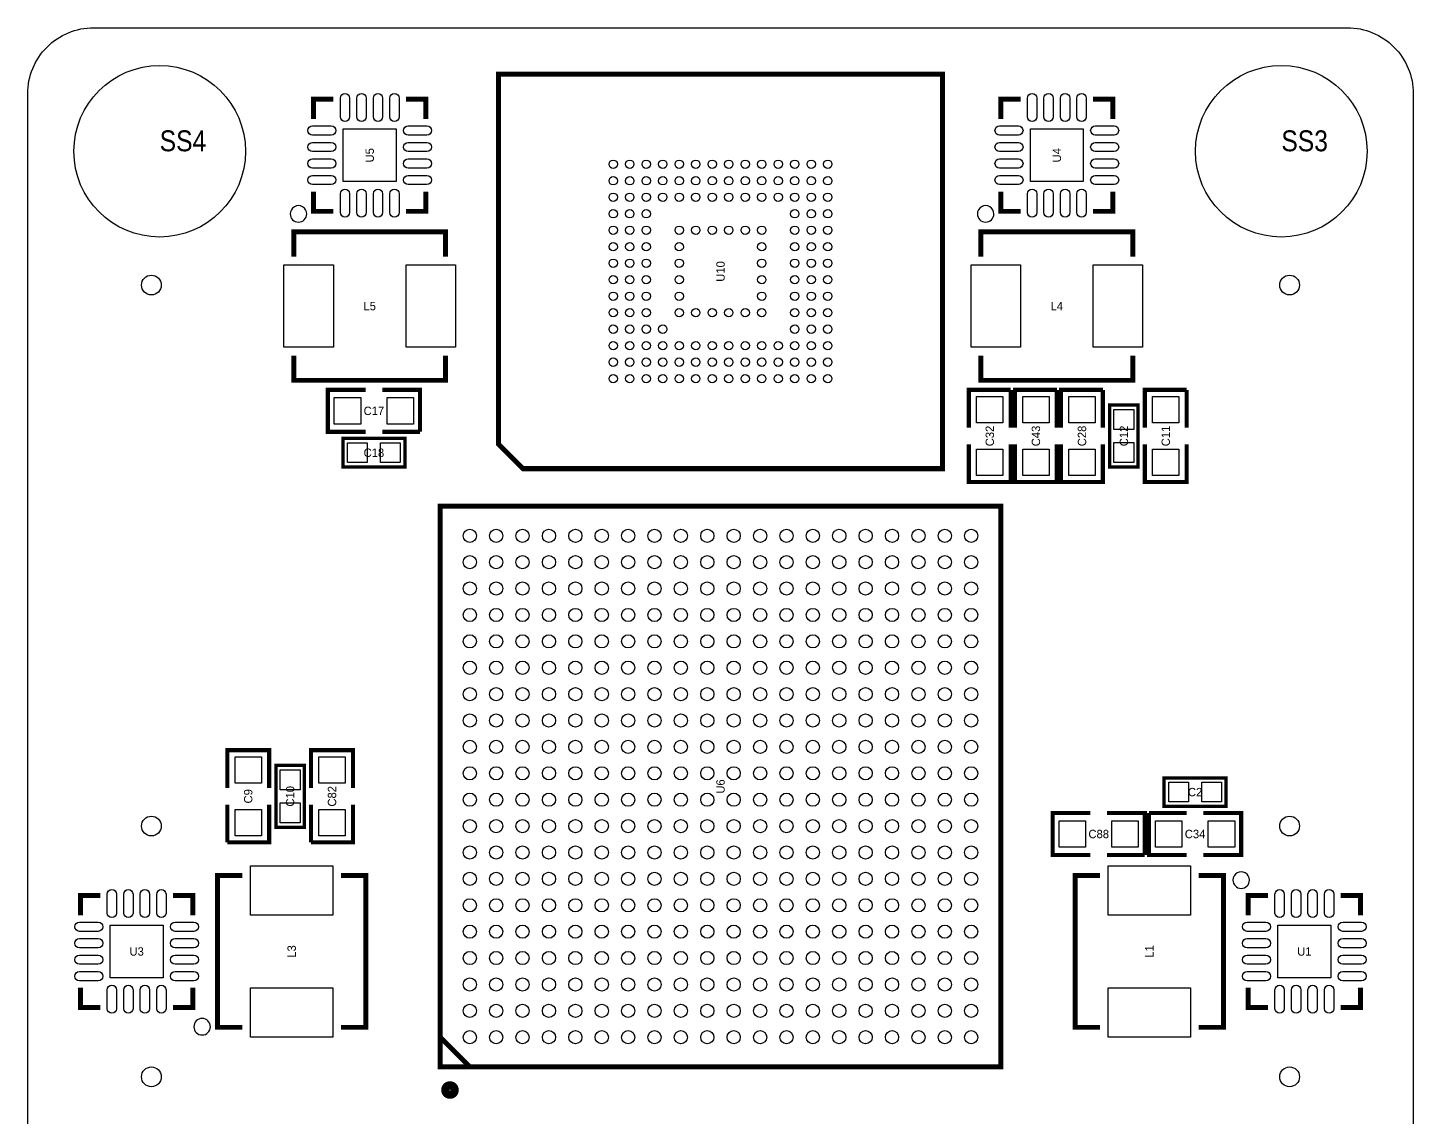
# Model space of a CAD drawing. Extents: x 5 to 47, y 4 to 60.
# Drawn here: x 5 to 47, y 26.97 to 60 of the extents above; entities that cross this region are included whole.
import ezdxf
from ezdxf.enums import TextEntityAlignment as Align

# ---------------------------------------------------------------- set-up
doc = ezdxf.new("R2010")
doc.units = 0
for name, color, linetype in [('BG_OUTLINE', 92, 'CONTINUOUS'), ('PG_SILKSCREEN_TOP', 253, 'CONTINUOUS'), ('PIN_TOP', 92, 'CONTINUOUS'), ('RD_SILKSCREEN_TOP', 85, 'CONTINUOUS')]:
    doc.layers.add(name, color=color, linetype=linetype)

msp = doc.modelspace()

# ---------------------------------------------------------------- linework, layer by layer
at = {"layer": 'BG_OUTLINE'}
msp.add_lwpolyline([(4.99999, 5.999988), (4.99999, 57.999884, -0.414214), (6.999986, 59.99988), (44.99991, 59.99988, -0.414214), (46.999906, 57.999884), (46.999906, 5.999988, -0.414214), (44.99991, 3.999992), (6.999986, 3.999992, -0.414214)], format="xyb", close=True, dxfattribs=at)
at = {"layer": 'PG_SILKSCREEN_TOP'}
for points, const_width in [([(19.27225, 58.589824), (32.727646, 58.589824), (32.727646, 46.634044), (20.011339, 46.634044), (19.27225, 47.373438), (19.27225, 58.589824)], 0.1524), ([(13.667003, 57.233998), (13.667003, 57.833997), (14.267002, 57.833997)], 0.150012), ([(16.466998, 57.833997), (17.066997, 57.833997), (17.066997, 57.233998)], 0.150012), ([(34.495003, 57.233998), (34.495003, 57.833997), (35.095002, 57.833997)], 0.150012), ([(37.294998, 57.833997), (37.894997, 57.833997), (37.894997, 57.233998)], 0.150012), ([(13.667003, 55.034002), (13.667003, 54.434003), (14.267002, 54.434003)], 0.150012), ([(16.466998, 54.434003), (17.066997, 54.434003), (17.066997, 55.034002)], 0.150012), ([(34.495003, 55.034002), (34.495003, 54.434003), (35.095002, 54.434003)], 0.150012), ([(37.294998, 54.434003), (37.894997, 54.434003), (37.894997, 55.034002)], 0.150012), ([(13.067005, 53.061997), (13.067005, 53.812008), (17.666995, 53.812008), (17.666995, 53.061997)], 0.150012), ([(33.895005, 53.061997), (33.895005, 53.812008), (38.494995, 53.812008), (38.494995, 53.061997)], 0.150012), ([(13.067005, 50.062003), (13.067005, 49.311992), (17.666995, 49.311992), (17.666995, 50.062003)], 0.150012), ([(33.895005, 50.062003), (33.895005, 49.311992), (38.494995, 49.311992), (38.494995, 50.062003)], 0.150012), ([(15.24, 47.752), (14.097, 47.752), (14.097, 49.022), (15.24, 49.022)], 0.127), ([(15.748, 49.022), (16.891, 49.022), (16.891, 47.752)], 0.127), ([(33.528, 47.879), (33.528, 49.022), (34.798, 49.022)], 0.127), ([(34.798, 49.022), (34.798, 47.879)], 0.127), ([(34.925, 47.879), (34.925, 49.022), (36.195, 49.022)], 0.127), ([(36.195, 49.022), (36.195, 47.879)], 0.127), ([(36.322, 47.879), (36.322, 49.022), (37.592, 49.022)], 0.127), ([(37.592, 49.022), (37.592, 47.879)], 0.127), ([(38.862, 47.879), (38.862, 49.022), (40.132, 49.022)], 0.127), ([(40.132, 49.022), (40.132, 47.879)], 0.127), ([(38.6588, 48.5648), (38.6588, 46.6852), (37.7952, 46.6852), (37.7952, 48.5648), (38.6588, 48.5648)], 0.1016), ([(16.4338, 46.6852), (14.5542, 46.6852), (14.5542, 47.5488), (16.4338, 47.5488), (16.4338, 46.6852)], 0.1016), ([(16.891, 47.752), (15.748, 47.752)], 0.127), ([(34.798, 47.371), (34.798, 46.228), (33.528, 46.228), (33.528, 47.371)], 0.127), ([(36.195, 47.371), (36.195, 46.228), (34.925, 46.228), (34.925, 47.371)], 0.127), ([(37.592, 47.371), (37.592, 46.228), (36.322, 46.228), (36.322, 47.371)], 0.127), ([(40.132, 47.371), (40.132, 46.228), (38.862, 46.228), (38.862, 47.371)], 0.127), ([(17.49994, 28.499918), (17.49994, 45.499934), (34.499956, 45.499934), (34.499956, 28.499918), (17.49994, 28.499918)], 0.150012), ([(11.049, 36.957), (11.049, 38.1), (12.319, 38.1), (12.319, 36.957)], 0.127), ([(13.589, 36.957), (13.589, 38.1), (14.859, 38.1), (14.859, 36.957)], 0.127), ([(12.5222, 35.7632), (12.5222, 37.6428), (13.3858, 37.6428), (13.3858, 35.7632), (12.5222, 35.7632)], 0.1016), ([(39.4462, 37.2618), (41.3258, 37.2618), (41.3258, 36.3982), (39.4462, 36.3982), (39.4462, 37.2618)], 0.1016), ([(12.319, 36.449), (12.319, 35.306), (11.049, 35.306)], 0.127), ([(11.049, 35.306), (11.049, 36.449)], 0.127), ([(14.859, 36.449), (14.859, 35.306), (13.589, 35.306)], 0.127), ([(13.589, 35.306), (13.589, 36.449)], 0.127), ([(37.211, 34.925), (36.068, 34.925), (36.068, 36.195), (37.211, 36.195)], 0.127), ([(37.719, 36.195), (38.862, 36.195), (38.862, 34.925)], 0.127), ([(40.132, 34.925), (38.989, 34.925), (38.989, 36.195)], 0.127), ([(38.989, 36.195), (40.132, 36.195)], 0.127), ([(40.64, 36.195), (41.783, 36.195), (41.783, 34.925), (40.64, 34.925)], 0.127), ([(38.862, 34.925), (37.719, 34.925)], 0.127), ([(11.500993, 29.699941), (10.750982, 29.699941), (10.750982, 34.299931), (11.500993, 34.299931)], 0.150012), ([(14.500987, 29.699941), (15.250998, 29.699941), (15.250998, 34.299931), (14.500987, 34.299931)], 0.150012), ([(37.498909, 29.699941), (36.748898, 29.699941), (36.748898, 34.299931), (37.498909, 34.299931)], 0.150012), ([(40.498903, 29.699941), (41.248914, 29.699941), (41.248914, 34.299931), (40.498903, 34.299931)], 0.150012), ([(6.601993, 33.099934), (6.601993, 33.699933), (7.201992, 33.699933)], 0.150012), ([(10.001987, 33.099934), (10.001987, 33.699933), (9.401988, 33.699933)], 0.150012), ([(42.597908, 33.699933), (41.997909, 33.699933), (41.997909, 33.099934)], 0.150012), ([(44.797904, 33.699933), (45.397903, 33.699933), (45.397903, 33.099934)], 0.150012), ([(7.201992, 30.299939), (6.601993, 30.299939), (6.601993, 30.899938)], 0.150012), ([(9.401988, 30.299939), (10.001987, 30.299939), (10.001987, 30.899938)], 0.150012), ([(41.997909, 30.899938), (41.997909, 30.299939), (42.597908, 30.299939)], 0.150012), ([(45.397903, 30.899938), (45.397903, 30.299939), (44.797904, 30.299939)], 0.150012), ([(18.399938, 28.499918), (17.49994, 29.399916)], 0.150012)]:
    msp.add_lwpolyline(points, dxfattribs=dict(at, const_width=const_width))
for points in [[(13.457987, 54.356, 1), (12.958007, 54.355991, 1)], [(34.285987, 54.356, 1), (33.786007, 54.355991, 1)], [(42.032987, 34.163, 1), (41.533004, 34.163006, 1)], [(10.536987, 29.718, 1), (10.037022, 29.717994, 1)]]:
    msp.add_lwpolyline(points, format="xyb", close=True, dxfattribs=at)
at = {"layer": 'PG_SILKSCREEN_TOP', "const_width": 0.250012}
msp.add_lwpolyline([(17.941341, 27.799919, 0.99996), (17.658563, 27.799944, 1.00004), (17.941341, 27.799919)], format="xyb", dxfattribs=at)
at = {"layer": 'PIN_TOP'}
for points in [[(14.756943, 57.86901), (14.756943, 57.299009, -1), (14.477035, 57.299009), (14.477035, 57.86901, -1)], [(15.256942, 57.86901), (15.256942, 57.299009, -1), (14.977034, 57.299009), (14.977034, 57.86901, -1)], [(15.756966, 57.86901), (15.756966, 57.299009, -1), (15.477058, 57.299009), (15.477058, 57.86901, -1)], [(16.256965, 57.86901), (16.256965, 57.299009, -1), (15.977057, 57.299009), (15.977057, 57.86901, -1)], [(35.584943, 57.86901), (35.584943, 57.299009, -1), (35.305035, 57.299009), (35.305035, 57.86901, -1)], [(36.084942, 57.86901), (36.084942, 57.299009, -1), (35.805034, 57.299009), (35.805034, 57.86901, -1)], [(36.584966, 57.86901), (36.584966, 57.299009, -1), (36.305058, 57.299009), (36.305058, 57.86901, -1)], [(37.084965, 57.86901), (37.084965, 57.299009, -1), (36.805057, 57.299009), (36.805057, 57.86901, -1)], [(13.63199, 57.023965), (14.201991, 57.023965, -1), (14.201991, 56.744057), (13.63199, 56.744057, -1)], [(16.532009, 57.023965), (17.10201, 57.023965, -1), (17.10201, 56.744057), (16.532009, 56.744057, -1)], [(34.459989, 57.023965), (35.029991, 57.023965, -1), (35.029991, 56.744057), (34.459989, 56.744057, -1)], [(37.360009, 57.023965), (37.93001, 57.023965, -1), (37.93001, 56.744057), (37.360009, 56.744057, -1)], [(13.63199, 56.523966), (14.201991, 56.523966, -1), (14.201991, 56.244058), (13.63199, 56.244058, -1)], [(16.532009, 56.523966), (17.10201, 56.523966, -1), (17.10201, 56.244058), (16.532009, 56.244058, -1)], [(34.459989, 56.523966), (35.029991, 56.523966, -1), (35.029991, 56.244058), (34.459989, 56.244058, -1)], [(37.360009, 56.523966), (37.93001, 56.523966, -1), (37.93001, 56.244058), (37.360009, 56.244058, -1)], [(13.63199, 56.023942), (14.201991, 56.023942, -1), (14.201991, 55.744034), (13.63199, 55.744034, -1)], [(16.532009, 56.023942), (17.10201, 56.023942, -1), (17.10201, 55.744034), (16.532009, 55.744034, -1)], [(34.459989, 56.023942), (35.029991, 56.023942, -1), (35.029991, 55.744034), (34.459989, 55.744034, -1)], [(37.360009, 56.023942), (37.93001, 56.023942, -1), (37.93001, 55.744034), (37.360009, 55.744034, -1)], [(13.63199, 55.523943), (14.201991, 55.523943, -1), (14.201991, 55.244035), (13.63199, 55.244035, -1)], [(16.532009, 55.523943), (17.10201, 55.523943, -1), (17.10201, 55.244035), (16.532009, 55.244035, -1)], [(34.459989, 55.523943), (35.029991, 55.523943, -1), (35.029991, 55.244035), (34.459989, 55.244035, -1)], [(37.360009, 55.523943), (37.93001, 55.523943, -1), (37.93001, 55.244035), (37.360009, 55.244035, -1)], [(14.756943, 54.968991), (14.756943, 54.398989, -1), (14.477035, 54.398989), (14.477035, 54.968991, -1)], [(15.256942, 54.968991), (15.256942, 54.398989, -1), (14.977034, 54.398989), (14.977034, 54.968991, -1)], [(15.756966, 54.968991), (15.756966, 54.398989, -1), (15.477058, 54.398989), (15.477058, 54.968991, -1)], [(16.256965, 54.968991), (16.256965, 54.398989, -1), (15.977057, 54.398989), (15.977057, 54.968991, -1)], [(35.584943, 54.968991), (35.584943, 54.398989, -1), (35.305035, 54.398989), (35.305035, 54.968991, -1)], [(36.084942, 54.968991), (36.084942, 54.398989, -1), (35.805034, 54.398989), (35.805034, 54.968991, -1)], [(36.584966, 54.968991), (36.584966, 54.398989, -1), (36.305058, 54.398989), (36.305058, 54.968991, -1)], [(37.084965, 54.968991), (37.084965, 54.398989, -1), (36.805057, 54.398989), (36.805057, 54.968991, -1)], [(7.412025, 33.164945), (7.412025, 33.734947, -1), (7.691933, 33.734947), (7.691933, 33.164945, -1)], [(7.912024, 33.164945), (7.912024, 33.734947, -1), (8.191932, 33.734947), (8.191932, 33.164945, -1)], [(8.412048, 33.164945), (8.412048, 33.734947, -1), (8.691956, 33.734947), (8.691956, 33.164945, -1)], [(8.912047, 33.164945), (8.912047, 33.734947, -1), (9.191955, 33.734947), (9.191955, 33.164945, -1)], [(43.087849, 33.734947), (43.087849, 33.164945, -1), (42.807941, 33.164945), (42.807941, 33.734947, -1)], [(43.587848, 33.734947), (43.587848, 33.164945, -1), (43.30794, 33.164945), (43.30794, 33.734947, -1)], [(44.087872, 33.734947), (44.087872, 33.164945, -1), (43.807964, 33.164945), (43.807964, 33.734947, -1)], [(44.587871, 33.734947), (44.587871, 33.164945, -1), (44.307963, 33.164945), (44.307963, 33.734947, -1)], [(6.56698, 32.889901), (7.136981, 32.889901, -1), (7.136981, 32.609993), (6.56698, 32.609993, -1)], [(9.466999, 32.889901), (10.037001, 32.889901, -1), (10.037001, 32.609993), (9.466999, 32.609993, -1)], [(42.532897, 32.609993), (41.962895, 32.609993, -1), (41.962895, 32.889901), (42.532897, 32.889901, -1)], [(45.432916, 32.609993), (44.862915, 32.609993, -1), (44.862915, 32.889901), (45.432916, 32.889901, -1)], [(6.56698, 32.389902), (7.136981, 32.389902, -1), (7.136981, 32.109994), (6.56698, 32.109994, -1)], [(9.466999, 32.389902), (10.037001, 32.389902, -1), (10.037001, 32.109994), (9.466999, 32.109994, -1)], [(42.532897, 32.109994), (41.962895, 32.109994, -1), (41.962895, 32.389902), (42.532897, 32.389902, -1)], [(45.432916, 32.109994), (44.862915, 32.109994, -1), (44.862915, 32.389902), (45.432916, 32.389902, -1)], [(6.56698, 31.889878), (7.136981, 31.889878, -1), (7.136981, 31.60997), (6.56698, 31.60997, -1)], [(9.466999, 31.889878), (10.037001, 31.889878, -1), (10.037001, 31.60997), (9.466999, 31.60997, -1)], [(42.532897, 31.60997), (41.962895, 31.60997, -1), (41.962895, 31.889878), (42.532897, 31.889878, -1)], [(45.432916, 31.60997), (44.862915, 31.60997, -1), (44.862915, 31.889878), (45.432916, 31.889878, -1)], [(6.56698, 31.389879), (7.136981, 31.389879, -1), (7.136981, 31.109971), (6.56698, 31.109971, -1)], [(9.466999, 31.389879), (10.037001, 31.389879, -1), (10.037001, 31.109971), (9.466999, 31.109971, -1)], [(42.532897, 31.109971), (41.962895, 31.109971, -1), (41.962895, 31.389879), (42.532897, 31.389879, -1)], [(45.432916, 31.109971), (44.862915, 31.109971, -1), (44.862915, 31.389879), (45.432916, 31.389879, -1)], [(7.412025, 30.264926), (7.412025, 30.834927, -1), (7.691933, 30.834927), (7.691933, 30.264926, -1)], [(7.912024, 30.264926), (7.912024, 30.834927, -1), (8.191932, 30.834927), (8.191932, 30.264926, -1)], [(8.412048, 30.264926), (8.412048, 30.834927, -1), (8.691956, 30.834927), (8.691956, 30.264926, -1)], [(8.912047, 30.264926), (8.912047, 30.834927, -1), (9.191955, 30.834927), (9.191955, 30.264926, -1)], [(43.087849, 30.834927), (43.087849, 30.264926, -1), (42.807941, 30.264926), (42.807941, 30.834927, -1)], [(43.587848, 30.834927), (43.587848, 30.264926, -1), (43.30794, 30.264926), (43.30794, 30.834927, -1)], [(44.087872, 30.834927), (44.087872, 30.264926, -1), (43.807964, 30.264926), (43.807964, 30.834927, -1)], [(44.587871, 30.834927), (44.587871, 30.264926, -1), (44.307963, 30.264926), (44.307963, 30.834927, -1)]]:
    msp.add_lwpolyline(points, format="xyb", close=True, dxfattribs=at)
for points in [[(16.166998, 56.933998), (16.166998, 55.334002), (14.567002, 55.334002), (14.567002, 56.933998)], [(36.994998, 56.933998), (36.994998, 55.334002), (35.395002, 55.334002), (35.395002, 56.933998)], [(12.76698, 50.31199), (12.76698, 52.811985), (14.266977, 52.811985), (14.266977, 50.31199)], [(16.466998, 50.31199), (16.466998, 52.811985), (17.966995, 52.811985), (17.966995, 50.31199)], [(33.59498, 50.31199), (33.59498, 52.811985), (35.094977, 52.811985), (35.094977, 50.31199)], [(37.294998, 50.31199), (37.294998, 52.811985), (38.794995, 52.811985), (38.794995, 50.31199)], [(15.09395, 48.78705), (15.09395, 47.98695), (14.29385, 47.98695), (14.29385, 48.78705)], [(16.69415, 48.78705), (16.69415, 47.98695), (15.89405, 47.98695), (15.89405, 48.78705)], [(33.76295, 48.82515), (34.56305, 48.82515), (34.56305, 48.02505), (33.76295, 48.02505)], [(35.15995, 48.82515), (35.96005, 48.82515), (35.96005, 48.02505), (35.15995, 48.02505)], [(36.55695, 48.82515), (37.35705, 48.82515), (37.35705, 48.02505), (36.55695, 48.02505)], [(39.09695, 48.82515), (39.89705, 48.82515), (39.89705, 48.02505), (39.09695, 48.02505)], [(37.927305, 48.424567), (38.526695, 48.424567), (38.526695, 47.825177), (37.927305, 47.825177)], [(15.293823, 47.416695), (15.293823, 46.817305), (14.694433, 46.817305), (14.694433, 47.416695)], [(16.293567, 47.416695), (16.293567, 46.817305), (15.694177, 46.817305), (15.694177, 47.416695)], [(33.76295, 47.22495), (34.56305, 47.22495), (34.56305, 46.42485), (33.76295, 46.42485)], [(35.15995, 47.22495), (35.96005, 47.22495), (35.96005, 46.42485), (35.15995, 46.42485)], [(36.55695, 47.22495), (37.35705, 47.22495), (37.35705, 46.42485), (36.55695, 46.42485)], [(37.927305, 47.424823), (38.526695, 47.424823), (38.526695, 46.825433), (37.927305, 46.825433)], [(39.09695, 47.22495), (39.89705, 47.22495), (39.89705, 46.42485), (39.09695, 46.42485)], [(12.08405, 37.10305), (11.28395, 37.10305), (11.28395, 37.90315), (12.08405, 37.90315)], [(14.62405, 37.10305), (13.82395, 37.10305), (13.82395, 37.90315), (14.62405, 37.90315)], [(13.253695, 36.903177), (12.654305, 36.903177), (12.654305, 37.502567), (13.253695, 37.502567)], [(39.586433, 36.530305), (39.586433, 37.129695), (40.185823, 37.129695), (40.185823, 36.530305)], [(40.586177, 36.530305), (40.586177, 37.129695), (41.185567, 37.129695), (41.185567, 36.530305)], [(12.08405, 35.50285), (11.28395, 35.50285), (11.28395, 36.30295), (12.08405, 36.30295)], [(13.253695, 35.903433), (12.654305, 35.903433), (12.654305, 36.502823), (13.253695, 36.502823)], [(14.62405, 35.50285), (13.82395, 35.50285), (13.82395, 36.30295), (14.62405, 36.30295)], [(37.06495, 35.96005), (37.06495, 35.15995), (36.26485, 35.15995), (36.26485, 35.96005)], [(38.66515, 35.96005), (38.66515, 35.15995), (37.86505, 35.15995), (37.86505, 35.96005)], [(39.18585, 35.15995), (39.18585, 35.96005), (39.98595, 35.96005), (39.98595, 35.15995)], [(40.78605, 35.15995), (40.78605, 35.96005), (41.58615, 35.96005), (41.58615, 35.15995)], [(14.250987, 33.099947), (11.750992, 33.099947), (11.750992, 34.599944), (14.250987, 34.599944)], [(40.248903, 33.099947), (37.748908, 33.099947), (37.748908, 34.599944), (40.248903, 34.599944)], [(7.501992, 32.799934), (9.101988, 32.799934), (9.101988, 31.199938), (7.501992, 31.199938)], [(44.497904, 31.199938), (42.897908, 31.199938), (42.897908, 32.799934), (44.497904, 32.799934)], [(14.250987, 29.399928), (11.750992, 29.399928), (11.750992, 30.899925), (14.250987, 30.899925)], [(40.248903, 29.399928), (37.748908, 29.399928), (37.748908, 30.899925), (40.248903, 30.899925)]]:
    msp.add_lwpolyline(points, close=True, dxfattribs=at)
for centre, radius in [((8.999982, 56.253888), 2.599995), ((42.999914, 56.253888), 2.599995), ((22.750043, 55.861839), 0.127), ((23.249839, 55.861839), 0.127), ((23.750041, 55.861839), 0.127), ((24.249837, 55.861839), 0.127), ((24.750039, 55.861839), 0.127), ((25.249861, 55.861839), 0.127), ((25.750037, 55.861839), 0.127), ((26.249859, 55.861839), 0.127), ((26.750035, 55.861839), 0.127), ((27.249857, 55.861839), 0.127), ((27.750059, 55.861839), 0.127), ((28.249855, 55.861839), 0.127), ((28.750057, 55.861839), 0.127), ((29.249853, 55.861839), 0.127), ((22.750043, 55.362043), 0.127), ((23.249839, 55.362043), 0.127), ((23.750041, 55.362043), 0.127), ((24.249837, 55.362043), 0.127), ((24.750039, 55.362043), 0.127), ((25.249861, 55.362043), 0.127), ((25.750037, 55.362043), 0.127), ((26.249859, 55.362043), 0.127), ((26.750035, 55.362043), 0.127), ((27.249857, 55.362043), 0.127), ((27.750059, 55.362043), 0.127), ((28.249855, 55.362043), 0.127), ((28.750057, 55.362043), 0.127), ((29.249853, 55.362043), 0.127), ((22.750043, 54.861841), 0.127), ((23.249839, 54.861841), 0.127), ((23.750041, 54.861841), 0.127), ((24.249837, 54.861841), 0.127), ((24.750039, 54.861841), 0.127), ((25.249861, 54.861841), 0.127), ((25.750037, 54.861841), 0.127), ((26.249859, 54.861841), 0.127), ((26.750035, 54.861841), 0.127), ((27.249857, 54.861841), 0.127), ((27.750059, 54.861841), 0.127), ((28.249855, 54.861841), 0.127), ((28.750057, 54.861841), 0.127), ((29.249853, 54.861841), 0.127), ((22.750043, 54.362045), 0.127), ((23.249839, 54.362045), 0.127), ((23.750041, 54.362045), 0.127), ((28.249855, 54.362045), 0.127), ((28.750057, 54.362045), 0.127), ((29.249853, 54.362045), 0.127), ((22.750043, 53.861843), 0.127), ((23.249839, 53.861843), 0.127), ((23.750041, 53.861843), 0.127), ((24.750039, 53.861843), 0.127), ((25.249861, 53.861843), 0.127), ((25.750037, 53.861843), 0.127), ((26.249859, 53.861843), 0.127), ((26.750035, 53.861843), 0.127), ((27.249857, 53.861843), 0.127), ((28.249855, 53.861843), 0.127), ((28.750057, 53.861843), 0.127), ((29.249853, 53.861843), 0.127), ((22.750043, 53.362022), 0.127), ((23.249839, 53.362022), 0.127), ((23.750041, 53.362022), 0.127), ((24.750039, 53.362022), 0.127), ((27.249857, 53.362022), 0.127), ((28.249855, 53.362022), 0.127), ((28.750057, 53.362022), 0.127), ((29.249853, 53.362022), 0.127), ((22.750043, 52.861845), 0.127), ((23.249839, 52.861845), 0.127), ((23.750041, 52.861845), 0.127), ((24.750039, 52.861845), 0.127), ((27.249857, 52.861845), 0.127), ((28.249855, 52.861845), 0.127), ((28.750057, 52.861845), 0.127), ((29.249853, 52.861845), 0.127), ((8.74997, 52.199921), 0.299999), ((43.249926, 52.199921), 0.299999), ((22.750043, 52.362024), 0.127), ((23.249839, 52.362024), 0.127), ((23.750041, 52.362024), 0.127), ((24.750039, 52.362024), 0.127), ((27.249857, 52.362024), 0.127), ((28.249855, 52.362024), 0.127), ((28.750057, 52.362024), 0.127), ((29.249853, 52.362024), 0.127), ((22.750043, 51.861847), 0.127), ((23.249839, 51.861847), 0.127), ((23.750041, 51.861847), 0.127), ((24.750039, 51.861847), 0.127), ((27.249857, 51.861847), 0.127), ((28.249855, 51.861847), 0.127), ((28.750057, 51.861847), 0.127), ((29.249853, 51.861847), 0.127), ((22.750043, 51.362026), 0.127), ((23.249839, 51.362026), 0.127), ((23.750041, 51.362026), 0.127), ((24.750039, 51.362026), 0.127), ((25.249861, 51.362026), 0.127), ((25.750037, 51.362026), 0.127), ((26.249859, 51.362026), 0.127), ((26.750035, 51.362026), 0.127), ((27.249857, 51.362026), 0.127), ((28.249855, 51.362026), 0.127), ((28.750057, 51.362026), 0.127), ((29.249853, 51.362026), 0.127), ((22.750043, 50.861824), 0.127), ((23.249839, 50.861824), 0.127), ((23.750041, 50.861824), 0.127), ((24.249837, 50.861824), 0.127), ((28.249855, 50.861824), 0.127), ((28.750057, 50.861824), 0.127), ((29.249853, 50.861824), 0.127), ((22.750043, 50.362028), 0.127), ((23.249839, 50.362028), 0.127), ((23.750041, 50.362028), 0.127), ((24.249837, 50.362028), 0.127), ((24.750039, 50.362028), 0.127), ((25.249861, 50.362028), 0.127), ((25.750037, 50.362028), 0.127), ((26.249859, 50.362028), 0.127), ((26.750035, 50.362028), 0.127), ((27.249857, 50.362028), 0.127), ((27.750059, 50.362028), 0.127), ((28.249855, 50.362028), 0.127), ((28.750057, 50.362028), 0.127), ((29.249853, 50.362028), 0.127), ((22.750043, 49.861826), 0.127), ((23.249839, 49.861826), 0.127), ((23.750041, 49.861826), 0.127), ((24.249837, 49.861826), 0.127), ((24.750039, 49.861826), 0.127), ((25.249861, 49.861826), 0.127), ((25.750037, 49.861826), 0.127), ((26.249859, 49.861826), 0.127), ((26.750035, 49.861826), 0.127), ((27.249857, 49.861826), 0.127), ((27.750059, 49.861826), 0.127), ((28.249855, 49.861826), 0.127), ((28.750057, 49.861826), 0.127), ((29.249853, 49.861826), 0.127), ((22.750043, 49.36203), 0.127), ((23.249839, 49.36203), 0.127), ((23.750041, 49.36203), 0.127), ((24.249837, 49.36203), 0.127), ((24.750039, 49.36203), 0.127), ((25.249861, 49.36203), 0.127), ((25.750037, 49.36203), 0.127), ((26.249859, 49.36203), 0.127), ((26.750035, 49.36203), 0.127), ((27.249857, 49.36203), 0.127), ((27.750059, 49.36203), 0.127), ((28.249855, 49.36203), 0.127), ((28.750057, 49.36203), 0.127), ((29.249853, 49.36203), 0.127), ((18.399938, 44.599936), 0.2), ((19.199936, 44.599936), 0.2), ((19.99996, 44.599936), 0.2), ((20.799958, 44.599936), 0.2), ((21.599957, 44.599936), 0.2), ((22.399955, 44.599936), 0.2), ((23.199954, 44.599936), 0.2), ((23.999952, 44.599936), 0.2), ((24.79995, 44.599936), 0.2), ((25.599949, 44.599936), 0.2), ((26.399947, 44.599936), 0.2), ((27.199946, 44.599936), 0.2), ((27.999944, 44.599936), 0.2), ((28.799942, 44.599936), 0.2), ((29.599941, 44.599936), 0.2), ((30.399939, 44.599936), 0.2), ((31.199938, 44.599936), 0.2), ((31.999936, 44.599936), 0.2), ((32.79996, 44.599936), 0.2), ((33.599958, 44.599936), 0.2), ((18.399938, 43.799938), 0.2), ((19.199936, 43.799938), 0.2), ((19.99996, 43.799938), 0.2), ((20.799958, 43.799938), 0.2), ((21.599957, 43.799938), 0.2), ((22.399955, 43.799938), 0.2), ((23.199954, 43.799938), 0.2), ((23.999952, 43.799938), 0.2), ((24.79995, 43.799938), 0.2), ((25.599949, 43.799938), 0.2), ((26.399947, 43.799938), 0.2), ((27.199946, 43.799938), 0.2), ((27.999944, 43.799938), 0.2), ((28.799942, 43.799938), 0.2), ((29.599941, 43.799938), 0.2), ((30.399939, 43.799938), 0.2), ((31.199938, 43.799938), 0.2), ((31.999936, 43.799938), 0.2), ((32.79996, 43.799938), 0.2), ((33.599958, 43.799938), 0.2), ((18.399938, 42.999914), 0.2), ((19.199936, 42.999914), 0.2), ((19.99996, 42.999914), 0.2), ((20.799958, 42.999914), 0.2), ((21.599957, 42.999914), 0.2), ((22.399955, 42.999914), 0.2), ((23.199954, 42.999914), 0.2), ((23.999952, 42.999914), 0.2), ((24.79995, 42.999914), 0.2), ((25.599949, 42.999914), 0.2), ((26.399947, 42.999914), 0.2), ((27.199946, 42.999914), 0.2), ((27.999944, 42.999914), 0.2), ((28.799942, 42.999914), 0.2), ((29.599941, 42.999914), 0.2), ((30.399939, 42.999914), 0.2), ((31.199938, 42.999914), 0.2), ((31.999936, 42.999914), 0.2), ((32.79996, 42.999914), 0.2), ((33.599958, 42.999914), 0.2), ((18.399938, 42.199916), 0.2), ((19.199936, 42.199916), 0.2), ((19.99996, 42.199916), 0.2), ((20.799958, 42.199916), 0.2), ((21.599957, 42.199916), 0.2), ((22.399955, 42.199916), 0.2), ((23.199954, 42.199916), 0.2), ((23.999952, 42.199916), 0.2), ((24.79995, 42.199916), 0.2), ((25.599949, 42.199916), 0.2), ((26.399947, 42.199916), 0.2), ((27.199946, 42.199916), 0.2), ((27.999944, 42.199916), 0.2), ((28.799942, 42.199916), 0.2), ((29.599941, 42.199916), 0.2), ((30.399939, 42.199916), 0.2), ((31.199938, 42.199916), 0.2), ((31.999936, 42.199916), 0.2), ((32.79996, 42.199916), 0.2), ((33.599958, 42.199916), 0.2), ((18.399938, 41.399917), 0.2), ((19.199936, 41.399917), 0.2), ((19.99996, 41.399917), 0.2), ((20.799958, 41.399917), 0.2), ((21.599957, 41.399917), 0.2), ((22.399955, 41.399917), 0.2), ((23.199954, 41.399917), 0.2), ((23.999952, 41.399917), 0.2), ((24.79995, 41.399917), 0.2), ((25.599949, 41.399917), 0.2), ((26.399947, 41.399917), 0.2), ((27.199946, 41.399917), 0.2), ((27.999944, 41.399917), 0.2), ((28.799942, 41.399917), 0.2), ((29.599941, 41.399917), 0.2), ((30.399939, 41.399917), 0.2), ((31.199938, 41.399917), 0.2), ((31.999936, 41.399917), 0.2), ((32.79996, 41.399917), 0.2), ((33.599958, 41.399917), 0.2), ((18.399938, 40.599919), 0.2), ((19.199936, 40.599919), 0.2), ((19.99996, 40.599919), 0.2), ((20.799958, 40.599919), 0.2), ((21.599957, 40.599919), 0.2), ((22.399955, 40.599919), 0.2), ((23.199954, 40.599919), 0.2), ((23.999952, 40.599919), 0.2), ((24.79995, 40.599919), 0.2), ((25.599949, 40.599919), 0.2), ((26.399947, 40.599919), 0.2), ((27.199946, 40.599919), 0.2), ((27.999944, 40.599919), 0.2), ((28.799942, 40.599919), 0.2), ((29.599941, 40.599919), 0.2), ((30.399939, 40.599919), 0.2), ((31.199938, 40.599919), 0.2), ((31.999936, 40.599919), 0.2), ((32.79996, 40.599919), 0.2), ((33.599958, 40.599919), 0.2), ((18.399938, 39.79992), 0.2), ((19.199936, 39.79992), 0.2), ((19.99996, 39.79992), 0.2), ((20.799958, 39.79992), 0.2), ((21.599957, 39.79992), 0.2), ((22.399955, 39.79992), 0.2), ((23.199954, 39.79992), 0.2), ((23.999952, 39.79992), 0.2), ((24.79995, 39.79992), 0.2), ((25.599949, 39.79992), 0.2), ((26.399947, 39.79992), 0.2), ((27.199946, 39.79992), 0.2), ((27.999944, 39.79992), 0.2), ((28.799942, 39.79992), 0.2), ((29.599941, 39.79992), 0.2), ((30.399939, 39.79992), 0.2), ((31.199938, 39.79992), 0.2), ((31.999936, 39.79992), 0.2), ((32.79996, 39.79992), 0.2), ((33.599958, 39.79992), 0.2), ((18.399938, 38.999922), 0.2), ((19.199936, 38.999922), 0.2), ((19.99996, 38.999922), 0.2), ((20.799958, 38.999922), 0.2), ((21.599957, 38.999922), 0.2), ((22.399955, 38.999922), 0.2), ((23.199954, 38.999922), 0.2), ((23.999952, 38.999922), 0.2), ((24.79995, 38.999922), 0.2), ((25.599949, 38.999922), 0.2), ((26.399947, 38.999922), 0.2), ((27.199946, 38.999922), 0.2), ((27.999944, 38.999922), 0.2), ((28.799942, 38.999922), 0.2), ((29.599941, 38.999922), 0.2), ((30.399939, 38.999922), 0.2), ((31.199938, 38.999922), 0.2), ((31.999936, 38.999922), 0.2), ((32.79996, 38.999922), 0.2), ((33.599958, 38.999922), 0.2), ((18.399938, 38.199924), 0.2), ((19.199936, 38.199924), 0.2), ((19.99996, 38.199924), 0.2), ((20.799958, 38.199924), 0.2), ((21.599957, 38.199924), 0.2), ((22.399955, 38.199924), 0.2), ((23.199954, 38.199924), 0.2), ((23.999952, 38.199924), 0.2), ((24.79995, 38.199924), 0.2), ((25.599949, 38.199924), 0.2), ((26.399947, 38.199924), 0.2), ((27.199946, 38.199924), 0.2), ((27.999944, 38.199924), 0.2), ((28.799942, 38.199924), 0.2), ((29.599941, 38.199924), 0.2), ((30.399939, 38.199924), 0.2), ((31.199938, 38.199924), 0.2), ((31.999936, 38.199924), 0.2), ((32.79996, 38.199924), 0.2), ((33.599958, 38.199924), 0.2), ((18.399938, 37.399925), 0.2), ((19.199936, 37.399925), 0.2), ((19.99996, 37.399925), 0.2), ((20.799958, 37.399925), 0.2), ((21.599957, 37.399925), 0.2), ((22.399955, 37.399925), 0.2), ((23.199954, 37.399925), 0.2), ((23.999952, 37.399925), 0.2), ((24.79995, 37.399925), 0.2), ((25.599949, 37.399925), 0.2), ((26.399947, 37.399925), 0.2), ((27.199946, 37.399925), 0.2), ((27.999944, 37.399925), 0.2), ((28.799942, 37.399925), 0.2), ((29.599941, 37.399925), 0.2), ((30.399939, 37.399925), 0.2), ((31.199938, 37.399925), 0.2), ((31.999936, 37.399925), 0.2), ((32.79996, 37.399925), 0.2), ((33.599958, 37.399925), 0.2), ((18.399938, 36.599927), 0.2), ((19.199936, 36.599927), 0.2), ((19.99996, 36.599927), 0.2), ((20.799958, 36.599927), 0.2), ((21.599957, 36.599927), 0.2), ((22.399955, 36.599927), 0.2), ((23.199954, 36.599927), 0.2), ((23.999952, 36.599927), 0.2), ((24.79995, 36.599927), 0.2), ((25.599949, 36.599927), 0.2), ((26.399947, 36.599927), 0.2), ((27.199946, 36.599927), 0.2), ((27.999944, 36.599927), 0.2), ((28.799942, 36.599927), 0.2), ((29.599941, 36.599927), 0.2), ((30.399939, 36.599927), 0.2), ((31.199938, 36.599927), 0.2), ((31.999936, 36.599927), 0.2), ((32.79996, 36.599927), 0.2), ((33.599958, 36.599927), 0.2), ((8.74997, 35.799903), 0.299999), ((18.399938, 35.799928), 0.2), ((19.199936, 35.799928), 0.2), ((19.99996, 35.799928), 0.2), ((20.799958, 35.799928), 0.2), ((21.599957, 35.799928), 0.2), ((22.399955, 35.799928), 0.2), ((23.199954, 35.799928), 0.2), ((23.999952, 35.799928), 0.2), ((24.79995, 35.799928), 0.2), ((25.599949, 35.799928), 0.2), ((26.399947, 35.799928), 0.2), ((27.199946, 35.799928), 0.2), ((27.999944, 35.799928), 0.2), ((28.799942, 35.799928), 0.2), ((29.599941, 35.799928), 0.2), ((30.399939, 35.799928), 0.2), ((31.199938, 35.799928), 0.2), ((31.999936, 35.799928), 0.2), ((32.79996, 35.799928), 0.2), ((33.599958, 35.799928), 0.2), ((43.249926, 35.799903), 0.299999), ((18.399938, 34.99993), 0.2), ((19.199936, 34.99993), 0.2), ((19.99996, 34.99993), 0.2), ((20.799958, 34.99993), 0.2), ((21.599957, 34.99993), 0.2), ((22.399955, 34.99993), 0.2), ((23.199954, 34.99993), 0.2), ((23.999952, 34.99993), 0.2), ((24.79995, 34.99993), 0.2), ((25.599949, 34.99993), 0.2), ((26.399947, 34.99993), 0.2), ((27.199946, 34.99993), 0.2), ((27.999944, 34.99993), 0.2), ((28.799942, 34.99993), 0.2), ((29.599941, 34.99993), 0.2), ((30.399939, 34.99993), 0.2), ((31.199938, 34.99993), 0.2), ((31.999936, 34.99993), 0.2), ((32.79996, 34.99993), 0.2), ((33.599958, 34.99993), 0.2), ((18.399938, 34.199932), 0.2), ((19.199936, 34.199932), 0.2), ((19.99996, 34.199932), 0.2), ((20.799958, 34.199932), 0.2), ((21.599957, 34.199932), 0.2), ((22.399955, 34.199932), 0.2), ((23.199954, 34.199932), 0.2), ((23.999952, 34.199932), 0.2), ((24.79995, 34.199932), 0.2), ((25.599949, 34.199932), 0.2), ((26.399947, 34.199932), 0.2), ((27.199946, 34.199932), 0.2), ((27.999944, 34.199932), 0.2), ((28.799942, 34.199932), 0.2), ((29.599941, 34.199932), 0.2), ((30.399939, 34.199932), 0.2), ((31.199938, 34.199932), 0.2), ((31.999936, 34.199932), 0.2), ((32.79996, 34.199932), 0.2), ((33.599958, 34.199932), 0.2), ((18.399938, 33.399933), 0.2), ((19.199936, 33.399933), 0.2), ((19.99996, 33.399933), 0.2), ((20.799958, 33.399933), 0.2), ((21.599957, 33.399933), 0.2), ((22.399955, 33.399933), 0.2), ((23.199954, 33.399933), 0.2), ((23.999952, 33.399933), 0.2), ((24.79995, 33.399933), 0.2), ((25.599949, 33.399933), 0.2), ((26.399947, 33.399933), 0.2), ((27.199946, 33.399933), 0.2), ((27.999944, 33.399933), 0.2), ((28.799942, 33.399933), 0.2), ((29.599941, 33.399933), 0.2), ((30.399939, 33.399933), 0.2), ((31.199938, 33.399933), 0.2), ((31.999936, 33.399933), 0.2), ((32.79996, 33.399933), 0.2), ((33.599958, 33.399933), 0.2), ((18.399938, 32.599935), 0.2), ((19.199936, 32.599935), 0.2), ((19.99996, 32.599935), 0.2), ((20.799958, 32.599935), 0.2), ((21.599957, 32.599935), 0.2), ((22.399955, 32.599935), 0.2), ((23.199954, 32.599935), 0.2), ((23.999952, 32.599935), 0.2), ((24.79995, 32.599935), 0.2), ((25.599949, 32.599935), 0.2), ((26.399947, 32.599935), 0.2), ((27.199946, 32.599935), 0.2), ((27.999944, 32.599935), 0.2), ((28.799942, 32.599935), 0.2), ((29.599941, 32.599935), 0.2), ((30.399939, 32.599935), 0.2), ((31.199938, 32.599935), 0.2), ((31.999936, 32.599935), 0.2), ((32.79996, 32.599935), 0.2), ((33.599958, 32.599935), 0.2), ((18.399938, 31.799936), 0.2), ((19.199936, 31.799936), 0.2), ((19.99996, 31.799936), 0.2), ((20.799958, 31.799936), 0.2), ((21.599957, 31.799936), 0.2), ((22.399955, 31.799936), 0.2), ((23.199954, 31.799936), 0.2), ((23.999952, 31.799936), 0.2), ((24.79995, 31.799936), 0.2), ((25.599949, 31.799936), 0.2), ((26.399947, 31.799936), 0.2), ((27.199946, 31.799936), 0.2), ((27.999944, 31.799936), 0.2), ((28.799942, 31.799936), 0.2), ((29.599941, 31.799936), 0.2), ((30.399939, 31.799936), 0.2), ((31.199938, 31.799936), 0.2), ((31.999936, 31.799936), 0.2), ((32.79996, 31.799936), 0.2), ((33.599958, 31.799936), 0.2), ((18.399938, 30.999938), 0.2), ((19.199936, 30.999938), 0.2), ((19.99996, 30.999938), 0.2), ((20.799958, 30.999938), 0.2), ((21.599957, 30.999938), 0.2), ((22.399955, 30.999938), 0.2), ((23.199954, 30.999938), 0.2), ((23.999952, 30.999938), 0.2), ((24.79995, 30.999938), 0.2), ((25.599949, 30.999938), 0.2), ((26.399947, 30.999938), 0.2), ((27.199946, 30.999938), 0.2), ((27.999944, 30.999938), 0.2), ((28.799942, 30.999938), 0.2), ((29.599941, 30.999938), 0.2), ((30.399939, 30.999938), 0.2), ((31.199938, 30.999938), 0.2), ((31.999936, 30.999938), 0.2), ((32.79996, 30.999938), 0.2), ((33.599958, 30.999938), 0.2), ((18.399938, 30.199914), 0.2), ((19.199936, 30.199914), 0.2), ((19.99996, 30.199914), 0.2), ((20.799958, 30.199914), 0.2), ((21.599957, 30.199914), 0.2), ((22.399955, 30.199914), 0.2), ((23.199954, 30.199914), 0.2), ((23.999952, 30.199914), 0.2), ((24.79995, 30.199914), 0.2), ((25.599949, 30.199914), 0.2), ((26.399947, 30.199914), 0.2), ((27.199946, 30.199914), 0.2), ((27.999944, 30.199914), 0.2), ((28.799942, 30.199914), 0.2), ((29.599941, 30.199914), 0.2), ((30.399939, 30.199914), 0.2), ((31.199938, 30.199914), 0.2), ((31.999936, 30.199914), 0.2), ((32.79996, 30.199914), 0.2), ((33.599958, 30.199914), 0.2), ((18.399938, 29.399916), 0.2), ((19.199936, 29.399916), 0.2), ((19.99996, 29.399916), 0.2), ((20.799958, 29.399916), 0.2), ((21.599957, 29.399916), 0.2), ((22.399955, 29.399916), 0.2), ((23.199954, 29.399916), 0.2), ((23.999952, 29.399916), 0.2), ((24.79995, 29.399916), 0.2), ((25.599949, 29.399916), 0.2), ((26.399947, 29.399916), 0.2), ((27.199946, 29.399916), 0.2), ((27.999944, 29.399916), 0.2), ((28.799942, 29.399916), 0.2), ((29.599941, 29.399916), 0.2), ((30.399939, 29.399916), 0.2), ((31.199938, 29.399916), 0.2), ((31.999936, 29.399916), 0.2), ((32.79996, 29.399916), 0.2), ((33.599958, 29.399916), 0.2), ((8.74997, 28.199969), 0.299999), ((43.249926, 28.199969), 0.299999)]:
    msp.add_circle(centre, radius, dxfattribs=at)

# ---------------------------------------------------------------- texts
at = {"layer": 'RD_SILKSCREEN_TOP', "width": 0.88}
for s, p in [('SS4', (8.999982, 56.253888)), ('SS3', (42.999914, 56.253888))]:
    msp.add_text(s, height=0.635, dxfattribs=at).set_placement(p)
at = {"layer": 'RD_SILKSCREEN_TOP'}
for s, p in [('U5', (15.494, 56.133898)), ('U4', (36.322, 56.133898)), ('U10', (26.126948, 52.611833)), ('C32', (34.29, 47.624898)), ('C43', (35.687, 47.624898)), ('C28', (37.084, 47.624898)), ('C12', (38.354, 47.624898)), ('C11', (39.624, 47.624898)), ('C10', (13.081, 36.702898)), ('C82', (14.351, 36.702898)), ('U6', (26.126948, 36.999824)), ('C9', (11.811, 36.702898)), ('L3', (13.12799, 31.999834)), ('L1', (39.125906, 31.999834))]:
    msp.add_text(s, height=0.254, rotation=90, dxfattribs=at).set_placement(p, align=Align.CENTER)
for s, p in [('L5', (15.367, 51.435)), ('L4', (36.195, 51.435)), ('C17', (15.494, 48.26)), ('C18', (15.494, 46.99)), ('C2', (40.386, 36.703)), ('C88', (37.465, 35.433)), ('C34', (40.386, 35.433)), ('U3', (8.30199, 31.872936)), ('U1', (43.697906, 31.872936))]:
    msp.add_text(s, height=0.254, dxfattribs=at).set_placement(p, align=Align.CENTER)

doc.saveas('drawing.dxf')
